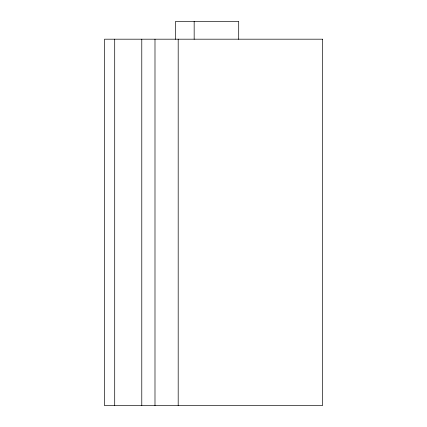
<?xml version="1.0" encoding="UTF-8"?>
<svg xmlns="http://www.w3.org/2000/svg" width="427" height="427" viewBox="0 0 427 427"><rect width="100%" height="100%" fill="white"/><g stroke="black" fill="none" stroke-linecap="round" stroke-linejoin="round"><path stroke-width="0.64" d="M238.698 39.3L238.698 21.35L175.593 21.35L175.593 39.3M194.162 21.35L194.162 39.3M178.192 39.188L178.192 405.65M154.99 39.188L154.99 405.65M141.78 39.188L141.78 405.65M114.708 39.188L114.708 405.65M322.47 39.188L104.53 39.188L104.53 405.65L322.47 405.65L322.47 39.188"/></g></svg>
